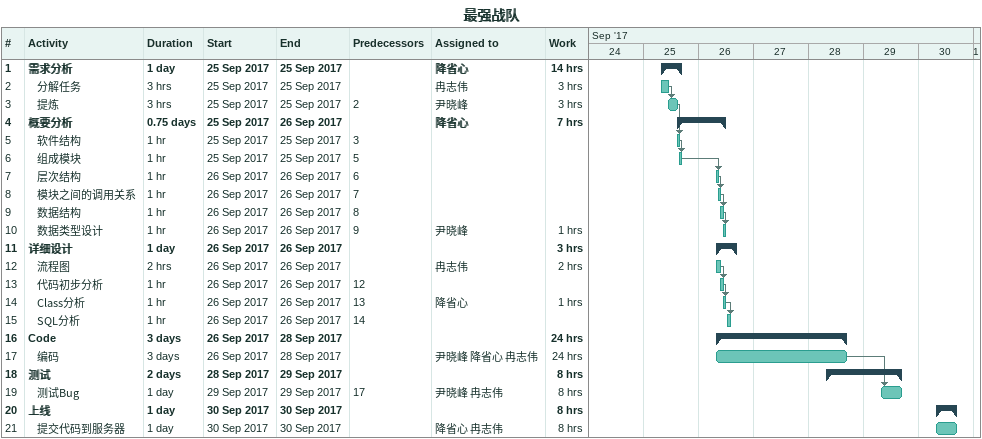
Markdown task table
最强战队

| ID | Level | Task | Duration | Start | Finish | Predecessors | Resources | Work (h) |
|---|---|---|---|---|---|---|---|---|
| 1 | 1 | **需求分析** | 1d | 2017-09-25 | 2017-09-25 |  | 降省心 | 14 |
| 2 | 2 | 分解任务 | 3h | 2017-09-25 | 2017-09-25 |  | 冉志伟 | 3 |
| 3 | 2 | 提炼 | 3h | 2017-09-25 | 2017-09-25 | 2 | 尹晓峰 | 3 |
| 4 | 1 | **概要分析** | 0.75d | 2017-09-25 | 2017-09-26 |  | 降省心 | 7 |
| 5 | 2 | 软件结构 | 1h | 2017-09-25 | 2017-09-25 | 3 |  |  |
| 6 | 2 | 组成模块 | 1h | 2017-09-25 | 2017-09-25 | 5 |  |  |
| 7 | 2 | 层次结构 | 1h | 2017-09-26 | 2017-09-26 | 6 |  |  |
| 8 | 2 | 模块之间的调用关系 | 1h | 2017-09-26 | 2017-09-26 | 7 |  |  |
| 9 | 2 | 数据结构 | 1h | 2017-09-26 | 2017-09-26 | 8 |  |  |
| 10 | 2 | 数据类型设计 | 1h | 2017-09-26 | 2017-09-26 | 9 | 尹晓峰 | 1 |
| 11 | 1 | **详细设计** | 1d | 2017-09-26 | 2017-09-26 |  |  | 3 |
| 12 | 2 | 流程图 | 2h | 2017-09-26 | 2017-09-26 |  | 冉志伟 | 2 |
| 13 | 2 | 代码初步分析 | 1h | 2017-09-26 | 2017-09-26 | 12 |  |  |
| 14 | 2 | Class分析 | 1h | 2017-09-26 | 2017-09-26 | 13 | 降省心 | 1 |
| 15 | 2 | SQL分析 | 1h | 2017-09-26 | 2017-09-26 | 14 |  |  |
| 16 | 1 | **Code** | 3d | 2017-09-26 | 2017-09-28 |  |  | 24 |
| 17 | 2 | 编码 | 3d | 2017-09-26 | 2017-09-28 |  | 尹晓峰 降省心 冉志伟 | 24 |
| 18 | 1 | **测试** | 2d | 2017-09-28 | 2017-09-29 |  |  | 8 |
| 19 | 2 | 测试Bug | 1d | 2017-09-29 | 2017-09-29 | 17 | 尹晓峰 冉志伟 | 8 |
| 20 | 1 | **上线** | 1d | 2017-09-30 | 2017-09-30 |  |  | 8 |
| 21 | 2 | 提交代码到服务器 | 1d | 2017-09-30 | 2017-09-30 |  | 降省心 冉志伟 | 8 |
